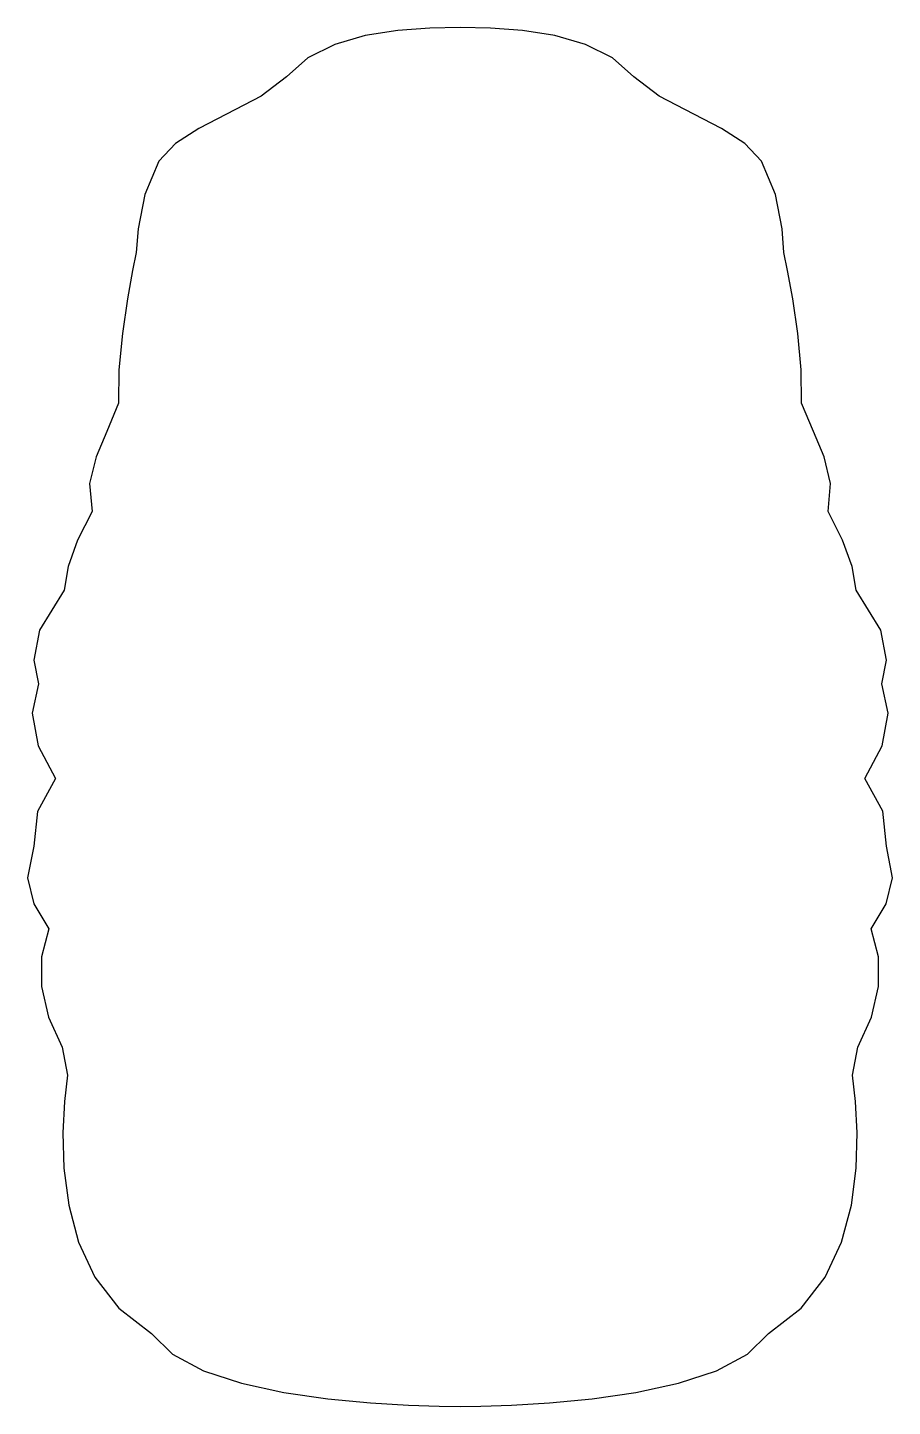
# Model space of a CAD drawing. Extents: x 104 to 221, y -306 to -120.
import ezdxf

# ---------------------------------------------------------------- set-up
doc = ezdxf.new("R2010")
doc.units = 0
doc.layers.get('0').update_dxf_attribs({"linetype": 'continuous'})

msp = doc.modelspace()

# ---------------------------------------------------------------- linework, layer by layer
at = {"color": 0}
msp.add_lwpolyline([(219.69, -230.49), (219.23, -225.81), (216.78, -221.4), (219.14, -216.99), (219.93, -212.6), (219.08, -208.63), (219.7, -205.46), (218.93, -201.4), (215.62, -196.03), (215.06, -192.83), (213.8, -189.28), (211.84, -185.42), (212.17, -181.67), (211.29, -178.05), (209.86, -174.63), (208.27, -170.82), (208.23, -166.35), (207.76, -161.47), (207.08, -156.8), (206.38, -152.95), (205.89, -150.56), (205.64, -147.33), (204.75, -142.72), (202.84, -138.23), (200.61, -135.87), (197.48, -133.85), (193.73, -131.92), (189.05, -129.47), (185.65, -126.87), (182.76, -124.32), (179.14, -122.51), (175.02, -121.33), (170.67, -120.64), (166.32, -120.32), (162.25, -120.24), (158.17, -120.32), (153.83, -120.64), (149.47, -121.33), (145.35, -122.51), (141.73, -124.32), (138.85, -126.87), (135.44, -129.47), (130.76, -131.92), (127.01, -133.85), (123.89, -135.87), (121.65, -138.23), (119.74, -142.72), (118.86, -147.33), (118.6, -150.56), (118.11, -152.95), (117.42, -156.8), (116.73, -161.47), (116.26, -166.35), (116.22, -170.82), (114.62, -174.66), (113.2, -178.06), (112.32, -181.67), (112.65, -185.42), (110.69, -189.28), (109.43, -192.83), (108.87, -196.03), (105.56, -201.4), (104.8, -205.46), (105.42, -208.64), (104.57, -212.61), (105.36, -217), (107.71, -221.41), (105.27, -225.82), (104.8, -230.5), (103.95, -234.78), (104.8, -238.29), (106.81, -241.66), (105.83, -245.43), (105.82, -249.42), (106.75, -253.52), (108.63, -257.59), (109.32, -261.37), (108.92, -264.88), (108.7, -269.13), (108.84, -273.88), (109.49, -278.87), (110.83, -283.85), (113.03, -288.56), (116.25, -292.74), (120.67, -296.16), (123.48, -298.95), (127.65, -301.16), (132.79, -302.85), (138.51, -304.09), (144.43, -304.95), (150.15, -305.5), (155.28, -305.81), (159.44, -305.94), (162.23, -305.97), (165.02, -305.94), (169.17, -305.81), (174.31, -305.5), (180.03, -304.95), (185.94, -304.09), (191.67, -302.85), (196.81, -301.16), (200.98, -298.95), (203.79, -296.16), (208.21, -292.74), (211.43, -288.56), (213.63, -283.85), (214.97, -278.87), (215.62, -273.88), (215.75, -269.13), (215.54, -264.88), (215.14, -261.37), (215.83, -257.59), (217.7, -253.52), (218.64, -249.42), (218.62, -245.43), (217.65, -241.66), (219.66, -238.29), (220.51, -234.78)], close=True, dxfattribs=at)

doc.saveas('drawing.dxf')
